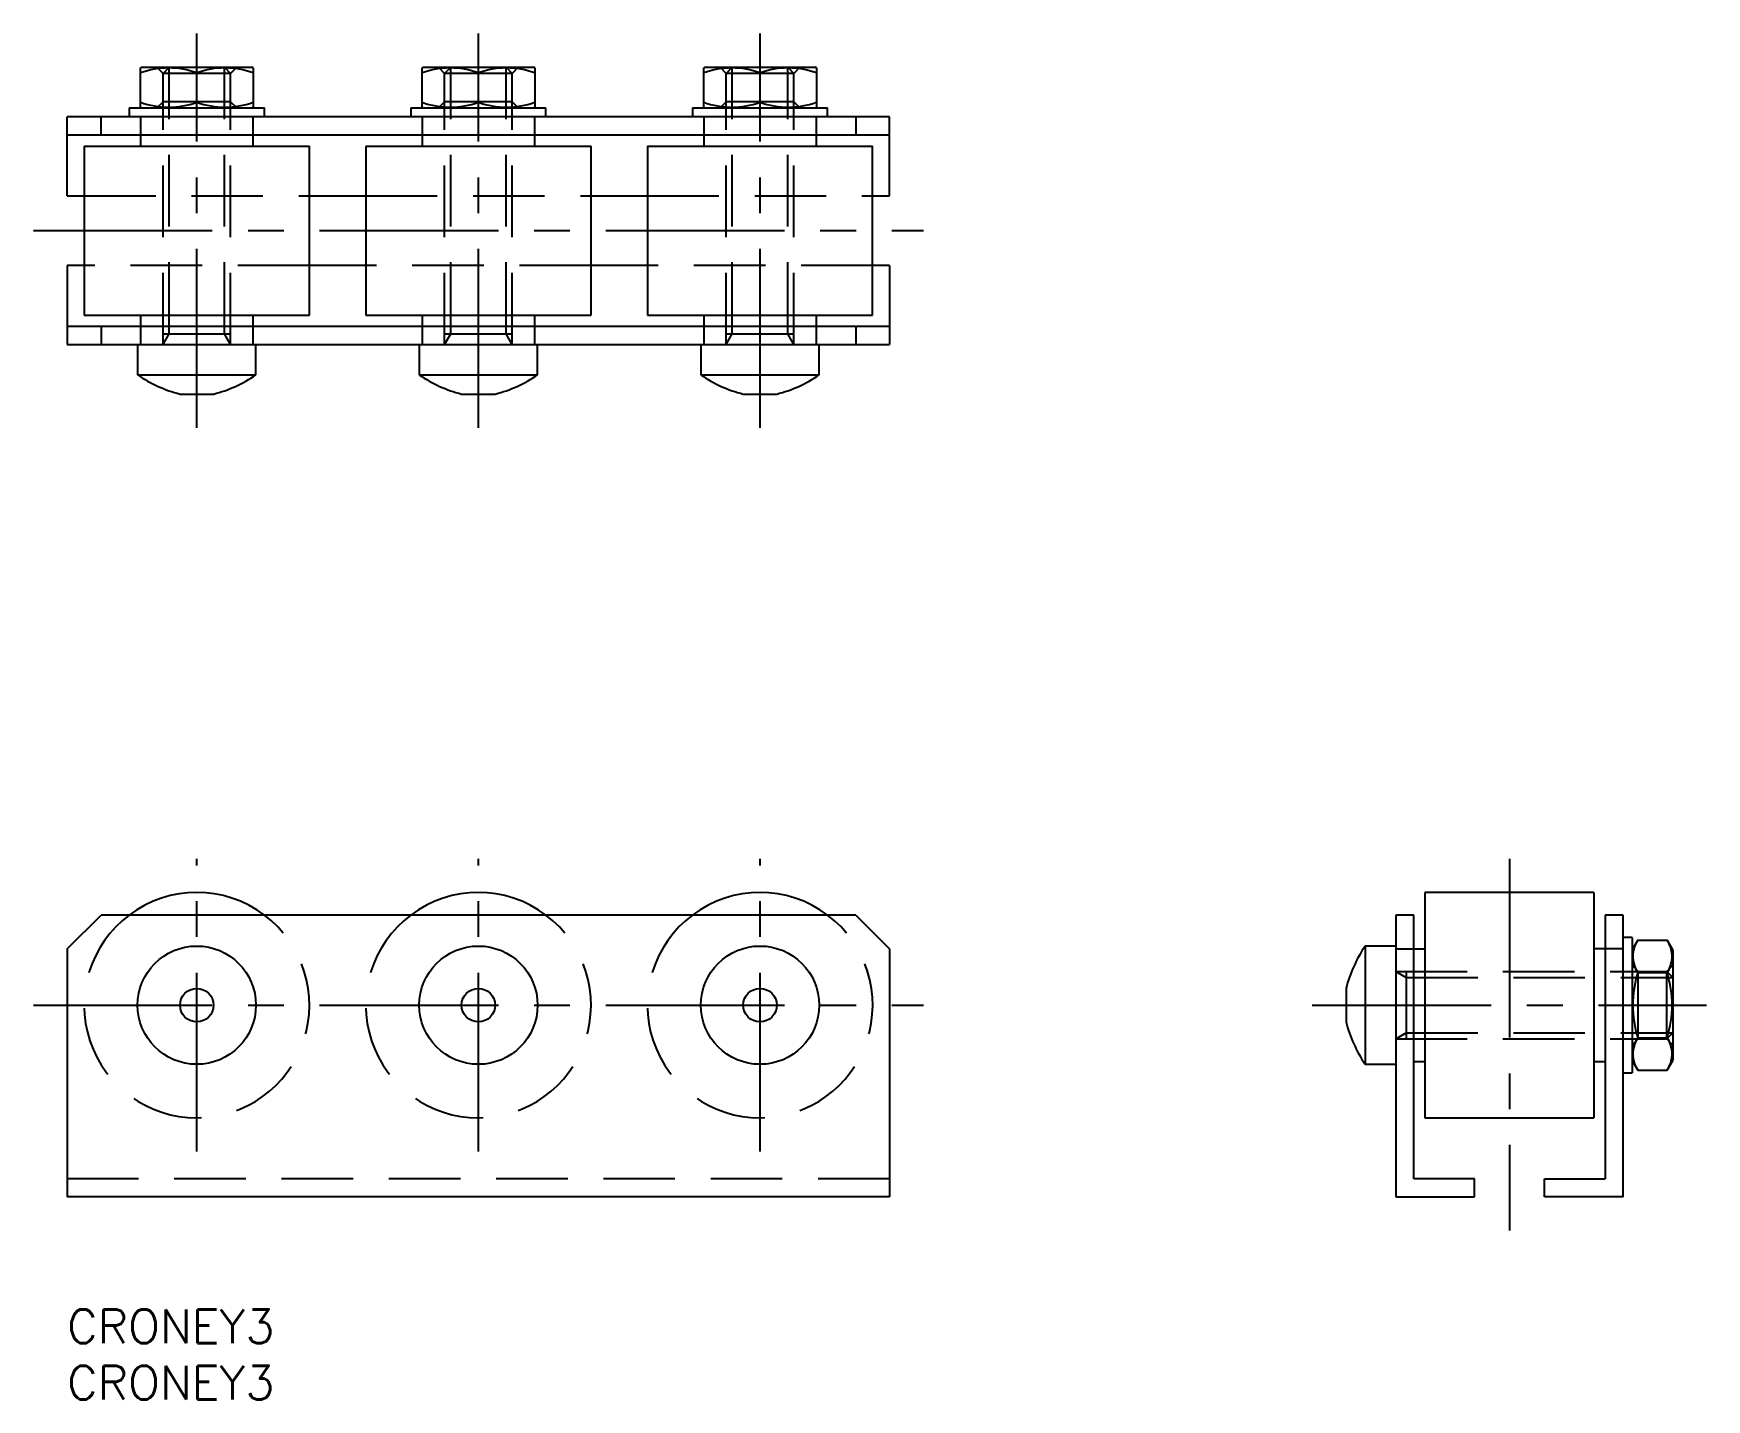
# Model space of a CAD drawing. Extents: x -3 to 146, y -8 to 113.
import ezdxf

# ---------------------------------------------------------------- set-up
doc = ezdxf.new("R2010")
doc.units = 0
doc.header["$LTSCALE"] = 0.5
doc.linetypes.add('CENTER', pattern=[50.8, 31.75, -6.35, 6.35, -6.35])
doc.linetypes.add('DASHED', pattern=[19.05, 12.7, -6.35])
for name, color, linetype in [('MSM_CENTER', 1, 'CENTER'), ('MSM_CONTINUOUS', 7, 'CONTINUOUS'), ('MSM_DASHED', 4, 'DASHED'), ('MSM_PART_NUMBER', 7, 'CONTINUOUS')]:
    doc.layers.add(name, color=color, linetype=linetype)
doc.styles.get("Standard").update_dxf_attribs({"font": 'txt.shx', "height": 3, "bigfont": 'bigfont.shx'})

# ---------------------------------------------------------------- blocks, each defined once
blk = doc.blocks.new('*U28')
at = {"layer": 'MSM_PART_NUMBER'}
blk.add_text('CRONEY3', height=3, dxfattribs=at).set_placement((0, -3))
blk = doc.blocks.new('*U29')
at = {"layer": 'MSM_PART_NUMBER'}
blk.add_text('CRONEY3', height=3, dxfattribs=at).set_placement((0, -8))

msp = doc.modelspace()

# ---------------------------------------------------------------- linework, layer by layer
at = {"layer": 'MSM_CENTER'}
for p, q in [((11.5, 78.24), (11.5, 113.24)), ((36.5, 78.24), (36.5, 113.24)), ((61.5, 78.24), (61.5, 113.24)), ((-3, 95.74), (76, 95.74)), ((11.5, 14), (11.5, 40)), ((36.5, 14), (36.5, 40)), ((61.5, 14), (61.5, 40)), ((128.03, 40), (128.03, 7)), ((-3, 27), (76, 27)), ((110.53, 27), (145.53, 27))]:
    msp.add_line(p, q, dxfattribs=at)
at = {"layer": 'MSM_CONTINUOUS'}
for p, q in [((6.6, 110.24), (6.5, 110.18)), ((6.5, 106.7), (6.5, 110.18)), ((6.6, 110.24), (16.4, 110.24)), ((16.5, 110.18), (16.4, 110.24)), ((16.5, 110.18), (16.5, 106.7)), ((31.6, 110.24), (31.5, 110.18)), ((31.5, 106.7), (31.5, 110.18)), ((31.6, 110.24), (41.4, 110.24)), ((41.5, 110.18), (41.4, 110.24)), ((41.5, 110.18), (41.5, 106.7)), ((56.6, 110.24), (56.5, 110.18)), ((56.5, 106.7), (56.5, 110.18)), ((56.6, 110.24), (66.4, 110.24)), ((66.5, 110.18), (66.4, 110.24)), ((66.5, 110.18), (66.5, 106.7)), ((11.5, 107.14), (11.5, 109.73)), ((36.5, 107.14), (36.5, 109.73)), ((61.5, 107.14), (61.5, 109.73)), ((0, 98.84), (0, 105.84)), ((73, 105.84), (0, 105.84)), ((3, 104.24), (3, 105.84)), ((5.5, 106.64), (5.5, 105.84)), ((5.5, 106.64), (17.5, 106.64)), ((6.5, 106.7), (6.6, 106.64)), ((16.4, 106.64), (16.5, 106.7)), ((17.5, 105.84), (17.5, 106.64)), ((30.5, 106.64), (30.5, 105.84)), ((30.5, 106.64), (42.5, 106.64)), ((31.5, 106.7), (31.6, 106.64)), ((41.4, 106.64), (41.5, 106.7)), ((42.5, 105.84), (42.5, 106.64)), ((55.5, 106.64), (55.5, 105.84)), ((55.5, 106.64), (67.5, 106.64)), ((56.5, 106.7), (56.6, 106.64)), ((66.4, 106.64), (66.5, 106.7)), ((67.5, 105.84), (67.5, 106.64)), ((70, 105.84), (70, 104.24)), ((73, 98.84), (73, 105.84)), ((0, 104.24), (73, 104.24)), ((6.5, 104.24), (6.5, 103.24)), ((16.5, 103.24), (16.5, 104.24)), ((31.5, 104.24), (31.5, 103.24)), ((41.5, 103.24), (41.5, 104.24)), ((56.5, 104.24), (56.5, 103.24)), ((66.5, 103.24), (66.5, 104.24)), ((1.5, 103.24), (1.5, 88.24)), ((1.5, 103.24), (21.5, 103.24)), ((21.5, 88.24), (21.5, 103.24)), ((26.5, 103.24), (26.5, 88.24)), ((26.5, 103.24), (46.5, 103.24)), ((46.5, 88.24), (46.5, 103.24)), ((51.5, 103.24), (51.5, 88.24)), ((51.5, 103.24), (71.5, 103.24)), ((71.5, 88.24), (71.5, 103.24)), ((0, 98.84), (1.5, 98.84)), ((21.5, 98.84), (26.5, 98.84)), ((46.5, 98.84), (51.5, 98.84)), ((71.5, 98.84), (73, 98.84)), ((0, 92.64), (0, 85.64)), ((1.5, 92.64), (0, 92.64)), ((26.5, 92.64), (21.5, 92.64)), ((51.5, 92.64), (46.5, 92.64)), ((73, 92.64), (71.5, 92.64)), ((73, 92.64), (73, 85.64)), ((1.5, 88.24), (21.5, 88.24)), ((6.5, 88.24), (6.5, 87.24)), ((16.5, 87.24), (16.5, 88.24)), ((26.5, 88.24), (46.5, 88.24)), ((31.5, 88.24), (31.5, 87.24)), ((41.5, 87.24), (41.5, 88.24)), ((51.5, 88.24), (71.5, 88.24)), ((56.5, 88.24), (56.5, 87.24)), ((66.5, 87.24), (66.5, 88.24)), ((73, 87.24), (0, 87.24)), ((3, 87.24), (3, 85.64)), ((70, 87.24), (70, 85.64)), ((0, 85.64), (73, 85.64)), ((6.25, 85.64), (6.25, 82.93)), ((16.75, 82.93), (16.75, 85.64)), ((31.25, 85.64), (31.25, 82.93)), ((41.75, 82.93), (41.75, 85.64)), ((56.25, 85.64), (56.25, 82.93)), ((66.75, 82.93), (66.75, 85.64)), ((6.25, 82.93), (16.75, 82.93)), ((31.25, 82.93), (41.75, 82.93)), ((56.25, 82.93), (66.75, 82.93)), ((10.01, 81.24), (12.99, 81.24)), ((35.01, 81.24), (37.99, 81.24)), ((60.01, 81.24), (62.99, 81.24)), ((120.53, 37), (120.53, 17)), ((135.53, 37), (120.53, 37)), ((135.53, 37), (135.53, 17)), ((0, 32), (3, 35)), ((70, 35), (3, 35)), ((70, 35), (73, 32)), ((119.53, 35), (117.93, 35)), ((117.93, 35), (117.93, 10)), ((119.53, 11.6), (119.53, 35)), ((136.53, 35), (136.53, 11.6)), ((138.13, 35), (136.53, 35)), ((138.13, 10), (138.13, 35)), ((138.93, 33), (138.13, 33)), ((138.93, 33), (138.93, 21)), ((139.43, 32.77), (138.93, 31.9)), ((139.43, 32.77), (142.02, 32.77)), ((142.53, 31.9), (142.02, 32.77)), ((0, 32), (0, 10)), ((73, 32), (73, 10)), ((115.22, 32.25), (115.22, 21.75)), ((117.93, 32.25), (115.22, 32.25)), ((117.93, 32), (120.53, 32)), ((138.13, 32), (135.53, 32)), ((142.53, 31.9), (142.53, 22.1)), ((139.43, 29.89), (142.02, 29.89)), ((113.53, 28.49), (113.53, 25.51)), ((139.43, 24.11), (142.02, 24.11)), ((115.22, 21.75), (117.93, 21.75)), ((119.53, 22), (120.53, 22)), ((135.53, 22), (136.53, 22)), ((138.13, 21), (138.93, 21)), ((138.93, 22.1), (139.43, 21.23)), ((139.43, 21.23), (142.02, 21.23)), ((142.02, 21.23), (142.53, 22.1)), ((120.53, 17), (135.53, 17)), ((124.93, 11.6), (119.53, 11.6)), ((124.93, 10), (124.93, 11.6)), ((131.13, 11.6), (136.53, 11.6)), ((131.13, 10), (131.13, 11.6)), ((73, 10), (0, 10)), ((117.93, 10), (124.93, 10)), ((138.13, 10), (131.13, 10))]:
    msp.add_line(p, q, dxfattribs=at)
for centre, radius in [((11.5, 27), 5.25), ((36.5, 27), 5.25), ((61.5, 27), 5.25), ((11.5, 27), 1.49), ((36.5, 27), 1.49), ((61.5, 27), 1.49)]:
    msp.add_circle(centre, radius, dxfattribs=at)
for centre, radius, start, end in [((9, 102.81), 7.37, 70.1592, 109.8408), ((14, 102.81), 7.37, 70.1592, 109.8408), ((34, 102.81), 7.37, 70.1592, 109.8408), ((39, 102.81), 7.37, 70.1592, 109.8408), ((59, 102.81), 7.37, 70.1592, 109.8408), ((64, 102.81), 7.37, 70.1592, 109.8408), ((9, 114.07), 7.37, 250.1592, 289.8408), ((14, 114.07), 7.37, 250.1592, 289.8408), ((34, 114.07), 7.37, 250.1592, 289.8408), ((39, 114.07), 7.37, 250.1592, 289.8408), ((59, 114.07), 7.37, 250.1592, 289.8408), ((64, 114.07), 7.37, 250.1592, 289.8408), ((13.04, 92.97), 12.12, 235.9445, 255.5214), ((9.96, 92.97), 12.12, 284.4786, 304.0555), ((38.04, 92.97), 12.12, 235.9445, 255.5214), ((34.96, 92.97), 12.12, 284.4786, 304.0555), ((63.04, 92.97), 12.12, 235.9445, 255.5214), ((59.96, 92.97), 12.12, 284.4786, 304.0555), ((11.5, 27), 10, 53.1301, 126.8699), ((36.5, 27), 10, 53.1301, 126.8699), ((61.5, 27), 10, 53.1301, 126.8699), ((125.26, 25.46), 12.12, 145.9445, 165.5214), ((141.54, 31.33), 2.56, 154.3574, 214.3573), ((139.91, 31.33), 2.56, 325.6427, 25.6426), ((148.59, 27), 9.61, 162.5124, 197.4876), ((132.86, 27), 9.61, 342.5124, 17.4876), ((125.26, 28.54), 12.12, 194.4786, 214.0555), ((141.54, 22.67), 2.56, 145.6427, 205.6426), ((139.91, 22.67), 2.56, 334.3574, 34.3573)]:
    msp.add_arc(centre, radius, start, end, dxfattribs=at)
at = {"layer": 'MSM_DASHED'}
for p, q in [((7.96, 110.24), (8.5, 109.7)), ((9.04, 110.24), (8.5, 109.7)), ((9.04, 86.58), (9.04, 110.24)), ((13.96, 110.24), (14.5, 109.7)), ((13.96, 86.58), (13.96, 110.24)), ((15.04, 110.24), (14.5, 109.7)), ((32.96, 110.24), (33.5, 109.7)), ((34.04, 110.24), (33.5, 109.7)), ((34.04, 86.58), (34.04, 110.24)), ((38.96, 110.24), (39.5, 109.7)), ((38.96, 86.58), (38.96, 110.24)), ((40.04, 110.24), (39.5, 109.7)), ((57.96, 110.24), (58.5, 109.7)), ((59.04, 110.24), (58.5, 109.7)), ((59.04, 86.58), (59.04, 110.24)), ((63.96, 110.24), (64.5, 109.7)), ((63.96, 86.58), (63.96, 110.24)), ((65.04, 110.24), (64.5, 109.7)), ((14.5, 109.7), (8.5, 109.7)), ((8.5, 85.64), (8.5, 109.7)), ((14.5, 85.64), (14.5, 109.7)), ((39.5, 109.7), (33.5, 109.7)), ((33.5, 85.64), (33.5, 109.7)), ((39.5, 85.64), (39.5, 109.7)), ((64.5, 109.7), (58.5, 109.7)), ((58.5, 85.64), (58.5, 109.7)), ((64.5, 85.64), (64.5, 109.7)), ((7.96, 106.64), (8.5, 107.18)), ((14.5, 107.18), (8.5, 107.18)), ((15.04, 106.64), (14.5, 107.18)), ((32.96, 106.64), (33.5, 107.18)), ((39.5, 107.18), (33.5, 107.18)), ((40.04, 106.64), (39.5, 107.18)), ((57.96, 106.64), (58.5, 107.18)), ((64.5, 107.18), (58.5, 107.18)), ((65.04, 106.64), (64.5, 107.18)), ((6.5, 105.84), (6.5, 104.24)), ((16.5, 104.24), (16.5, 105.84)), ((31.5, 105.84), (31.5, 104.24)), ((41.5, 104.24), (41.5, 105.84)), ((56.5, 105.84), (56.5, 104.24)), ((66.5, 104.24), (66.5, 105.84)), ((1.5, 98.84), (21.5, 98.84)), ((26.5, 98.84), (46.5, 98.84)), ((51.5, 98.84), (71.5, 98.84)), ((21.5, 92.64), (1.5, 92.64)), ((46.5, 92.64), (26.5, 92.64)), ((71.5, 92.64), (51.5, 92.64)), ((6.5, 87.24), (6.5, 85.64)), ((8.5, 86.58), (14.5, 86.58)), ((8.5, 85.64), (9.04, 86.58)), ((14.5, 85.64), (13.96, 86.58)), ((16.5, 85.64), (16.5, 87.24)), ((31.5, 87.24), (31.5, 85.64)), ((33.5, 86.58), (39.5, 86.58)), ((33.5, 85.64), (34.04, 86.58)), ((39.5, 85.64), (38.96, 86.58)), ((41.5, 85.64), (41.5, 87.24)), ((56.5, 87.24), (56.5, 85.64)), ((58.5, 86.58), (64.5, 86.58)), ((58.5, 85.64), (59.04, 86.58)), ((64.5, 85.64), (63.96, 86.58)), ((66.5, 85.64), (66.5, 87.24)), ((117.93, 30), (141.99, 30)), ((117.93, 30), (118.86, 29.46)), ((118.86, 30), (118.86, 24)), ((138.93, 30.54), (139.47, 30)), ((139.47, 24), (139.47, 30)), ((142.53, 30.54), (141.99, 30)), ((141.99, 24), (141.99, 30)), ((142.53, 29.46), (141.99, 30)), ((118.86, 29.46), (142.53, 29.46)), ((117.93, 24), (118.86, 24.54)), ((117.93, 24), (141.99, 24)), ((118.86, 24.54), (142.53, 24.54)), ((138.93, 23.46), (139.47, 24)), ((142.53, 24.54), (141.99, 24)), ((142.53, 23.46), (141.99, 24)), ((73, 11.6), (0, 11.6))]:
    msp.add_line(p, q, dxfattribs=at)
for centre in [(11.5, 27), (36.5, 27), (61.5, 27)]:
    msp.add_arc(centre, 10, 126.8699, 53.1301, dxfattribs=at)

# ---------------------------------------------------------------- block references
at = {"layer": 'MSM_CONTINUOUS'}
for name in ['*U28', '*U29']:
    msp.add_blockref(name, (0, 0), dxfattribs=at)

doc.saveas('drawing.dxf')
